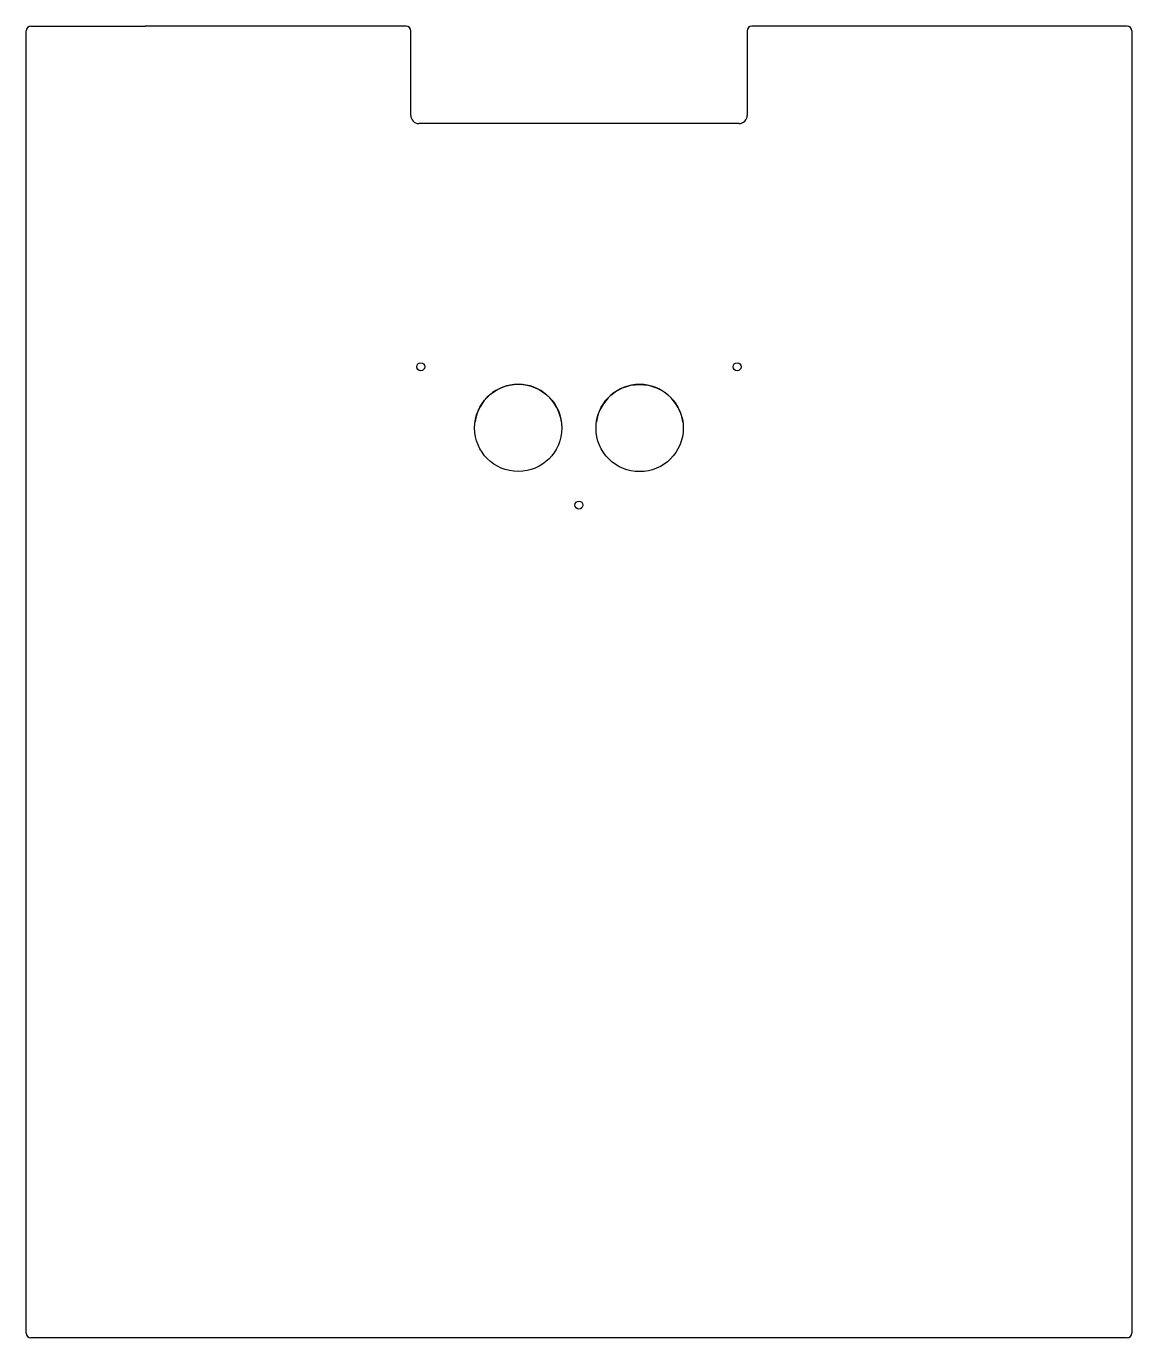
# Model space of a CAD drawing. Header units: millimetres. Extents: x -437 to 46, y -606 to -33.
import ezdxf

# ---------------------------------------------------------------- set-up
doc = ezdxf.new("R2010")
doc.units = ezdxf.units.MM
doc.layers.get('0').update_dxf_attribs({"linetype": 'CONTINUOUS'})

msp = doc.modelspace()

# ---------------------------------------------------------------- linework, layer by layer
for p, q in [((-434.5, -33.5), (-384.5, -33.5)), ((-270.52, -33.5), (-384.5, -33.5)), ((-5.5, -33.5), (-119.52, -33.5)), ((44.5, -33.5), (-5.5, -33.5)), ((-436.5, -604.5), (-436.5, -35.5)), ((-268.52, -72.5), (-268.52, -35.5)), ((-121.52, -35.5), (-121.52, -72.5)), ((46.5, -35.5), (46.5, -604.5)), ((-125.02, -76), (-265.02, -76)), ((44.5, -606.5), (-434.5, -606.5))]:
    msp.add_line(p, q)
for centre, radius in [((-264.12, -182.3), 1.75), ((-125.92, -182.3), 1.75), ((-221.55, -209), 19.05), ((-168.51, -209.05), 19.05), ((-195.02, -242.7), 1.75)]:
    msp.add_circle(centre, radius)
for centre, radius, start, end in [((-434.5, -35.5), 2, 90, 180), ((-270.52, -35.5), 2, 0, 90), ((-119.52, -35.5), 2, 90, 180), ((44.5, -35.5), 2, 0, 90), ((-265.02, -72.5), 3.5, 180, 270), ((-125.02, -72.5), 3.5, 270, 360), ((-221.55, -209), 19.05, 7.73423, 172.04547), ((-168.51, -209.05), 19.05, 7.84438, 172.15562), ((-434.5, -604.5), 2, 180, 270), ((44.5, -604.5), 2, -90, 0)]:
    msp.add_arc(centre, radius, start, end)

doc.saveas('drawing.dxf')
